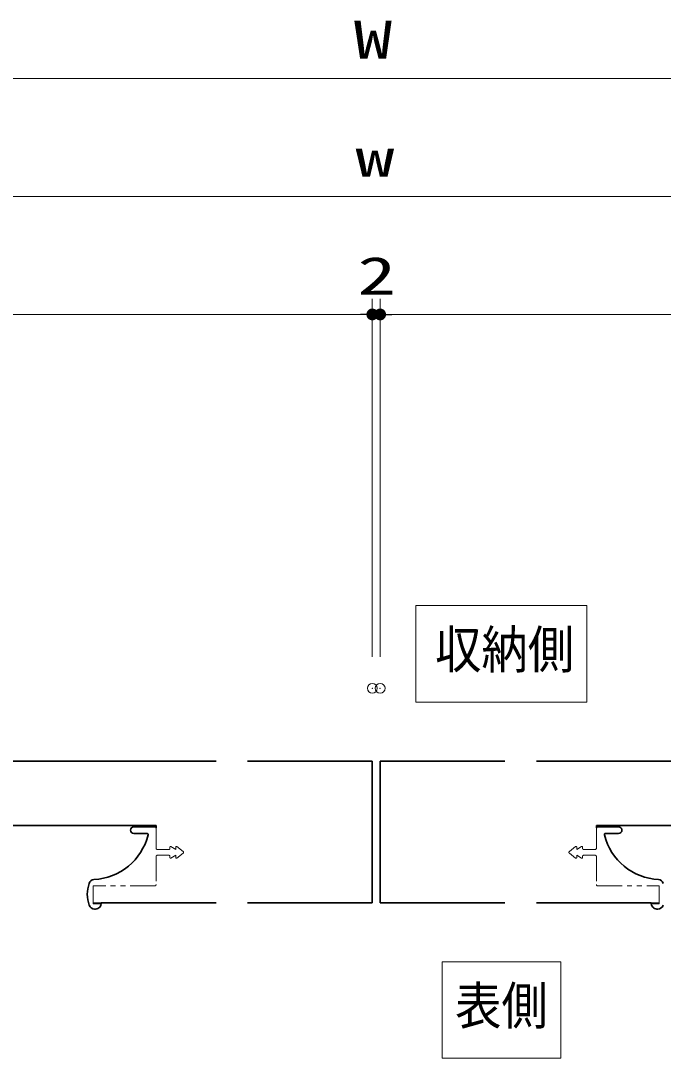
# Model space of a CAD drawing. Units: millimetres, scale not verified. Extents: x -1306 to 1306, y -607 to 607.
# Drawn here: x -623.9 to -460.5, y -337.2 to -73.5 of the extents above; entities that cross this region are included whole.
import ezdxf
from ezdxf.enums import TextEntityAlignment as Align

# ---------------------------------------------------------------- set-up
doc = ezdxf.new("R2010")
doc.units = ezdxf.units.MM
doc.header["$LTSCALE"] = 5
doc.header["$PDMODE"] = 32
doc.header["$PDSIZE"] = 2.5
doc.linetypes.add('USER2', pattern=[2.5, 1.25, -0.25, 0.25, -0.25, 0.25, -0.25])
for name, color, linetype, lineweight in [('0-2_線(白)', 7, 'Continuous', 30), ('0-5_寸法線', 3, 'Continuous', 13), ('0-6_0', 3, 'Continuous', 25), ('0-7_DEFPOINTS', 7, 'Continuous', 5), ('0-A_陰線', 1, 'USER2', 9)]:
    doc.layers.add(name, color=color, linetype=linetype, lineweight=lineweight)
doc.styles.add('ＭＳ ゴシック', font='')
doc.styles.get('ＭＳ ゴシック').set_extended_font_data('MS Gothic')

# ---------------------------------------------------------------- blocks, each defined once
blk = doc.blocks.new('_DOT')
at = {"layer": '0-6_0'}
blk.add_line((-2.5, 0), (-5, 0), dxfattribs=at)
for points in [[(0, 0), (-2.5, 0), (-2.48, 0.313)], [(0, 0), (-2.48, -0.313), (-2.5, 0)], [(0, 0), (-2.48, 0.313), (-2.421, 0.622)], [(0, 0), (-2.421, -0.622), (-2.48, -0.313)], [(0, 0), (-2.421, 0.622), (-2.324, 0.92)], [(0, 0), (-2.324, -0.92), (-2.421, -0.622)], [(0, 0), (-2.324, 0.92), (-2.191, 1.204)], [(0, 0), (-2.191, -1.204), (-2.324, -0.92)], [(0, 0), (-2.191, 1.204), (-2.023, 1.469)], [(0, 0), (-2.023, -1.469), (-2.191, -1.204)], [(0, 0), (-2.023, 1.469), (-1.822, 1.711)], [(0, 0), (-1.822, -1.711), (-2.023, -1.469)], [(0, 0), (-1.822, 1.711), (-1.594, 1.926)], [(0, 0), (-1.594, -1.926), (-1.822, -1.711)], [(0, 0), (-1.594, 1.926), (-1.34, 2.111)], [(0, 0), (-1.34, -2.111), (-1.594, -1.926)], [(0, 0), (-1.34, 2.111), (-1.064, 2.262)], [(0, 0), (-1.064, -2.262), (-1.34, -2.111)], [(0, 0), (-1.064, 2.262), (-0.773, 2.378)], [(0, 0), (-0.773, -2.378), (-1.064, -2.262)], [(0, 0), (-0.773, 2.378), (-0.468, 2.456)], [(0, 0), (-0.468, -2.456), (-0.773, -2.378)], [(0, 0), (-0.468, 2.456), (-0.157, 2.495)], [(0, 0), (-0.157, -2.495), (-0.468, -2.456)], [(0, 0), (-0.157, 2.495), (0.157, 2.495)], [(0, 0), (0.157, -2.495), (-0.157, -2.495)], [(0, 0), (0.157, 2.495), (0.468, 2.456)], [(0, 0), (0.468, 2.456), (0.773, 2.378)], [(0, 0), (0.773, 2.378), (1.064, 2.262)], [(0, 0), (1.064, 2.262), (1.34, 2.111)], [(0, 0), (1.34, 2.111), (1.594, 1.926)], [(0, 0), (1.594, 1.926), (1.822, 1.711)], [(0, 0), (1.822, 1.711), (2.023, 1.469)], [(0, 0), (2.023, 1.469), (2.191, 1.204)], [(0, 0), (2.191, 1.204), (2.324, 0.92)], [(0, 0), (2.324, 0.92), (2.421, 0.622)], [(0, 0), (2.421, 0.622), (2.48, 0.313)], [(0, 0), (2.48, 0.313), (2.5, 0)], [(0, 0), (0.468, -2.456), (0.157, -2.495)], [(0, 0), (0.773, -2.378), (0.468, -2.456)], [(0, 0), (1.064, -2.262), (0.773, -2.378)], [(0, 0), (1.34, -2.111), (1.064, -2.262)], [(0, 0), (1.594, -1.926), (1.34, -2.111)], [(0, 0), (1.822, -1.711), (1.594, -1.926)], [(0, 0), (2.023, -1.469), (1.822, -1.711)], [(0, 0), (2.191, -1.204), (2.023, -1.469)], [(0, 0), (2.324, -0.92), (2.191, -1.204)], [(0, 0), (2.421, -0.622), (2.324, -0.92)], [(0, 0), (2.48, -0.313), (2.421, -0.622)], [(0, 0), (2.5, 0), (2.48, -0.313)]]:
    blk.add_solid(points, dxfattribs=at)

msp = doc.modelspace()

# ---------------------------------------------------------------- linework, layer by layer
at = {"layer": '0-2_線(白)'}
for p, q in [((-668.982, -261.684), (-574.232, -261.684)), ((-566.232, -261.684), (-534.482, -261.684)), ((-534.482, -261.684), (-534.482, -297.684)), ((-500.732, -261.684), (-532.482, -261.684)), ((-532.482, -261.684), (-532.482, -297.684)), ((-397.982, -261.684), (-492.732, -261.684)), ((-595.982, -279.234), (-595.932, -279.234)), ((-589.782, -278.384), (-595.132, -278.384)), ((-589.482, -278.084), (-589.482, -278.684)), ((-477.482, -278.684), (-477.482, -278.084)), ((-477.182, -278.384), (-471.833, -278.384)), ((-470.983, -279.234), (-470.933, -279.234)), ((-595.132, -280.084), (-591.792, -280.084)), ((-471.833, -280.084), (-475.172, -280.084)), ((-603.432, -297.684), (-574.232, -297.684)), ((-566.232, -297.684), (-534.482, -297.684)), ((-500.732, -297.684), (-532.482, -297.684)), ((-463.533, -297.684), (-492.732, -297.684)), ((-605.127, -299.284), (-604.874, -299.284)), ((-604.982, -299.284), (-605.081, -299.284)), ((-461.838, -299.284), (-462.091, -299.284)), ((-461.982, -299.284), (-461.884, -299.284))]:
    msp.add_line(p, q, dxfattribs=at)
for points in [[(-668.982, -261.684), (-668.982, -278.084), (-589.482, -278.084)], [(-397.982, -261.684), (-397.982, -278.084), (-477.482, -278.084)]]:
    msp.add_lwpolyline(points, dxfattribs=at)
for centre, radius, start, end in [((-595.132, -279.234), 0.85, 90, 180), ((-595.132, -279.234), 0.85, 180, 270), ((-589.782, -278.684), 0.3, 0, 90), ((-477.182, -278.684), 0.3, 90, 180), ((-471.833, -279.234), 0.85, 0, 90), ((-471.833, -279.234), 0.85, 270, 0), ((-606.051, -276.809), 15, 272.86808, 345.90636), ((-591.792, -280.384), 0.3, 345.10266, 90), ((-475.172, -280.384), 0.3, 90, 194.89734), ((-460.914, -276.809), 15, 194.09364, 267.13192), ((-605.077, -293.273), 1.5, 98.58483, 160.1688), ((-461.888, -293.273), 1.5, 19.8312, 81.41517), ((-598.982, -295.534), 8, 159.74224, 200.25225), ((-604.928, -297.785), 1.5, 272.06491, 3.85984), ((-462.036, -297.785), 1.5, 176.14016, 267.93509), ((-605.08, -297.785), 1.5, 200.22312, 268.23019), ((-461.885, -297.785), 1.5, 271.76981, 339.77688)]:
    msp.add_arc(centre, radius, start, end, dxfattribs=at)
at = {"layer": '0-5_寸法線'}
for p, q in [((-749.482, -88.182), (-317.482, -88.182)), ((-742.482, -118.182), (-324.482, -118.182)), ((-534.482, -235.182), (-534.482, -144.182)), ((-534.482, -235.182), (-534.482, -144.182)), ((-532.482, -235.182), (-532.482, -144.182)), ((-532.482, -235.182), (-532.482, -144.182)), ((-734.482, -148.182), (-537.482, -148.182)), ((-537.482, -148.182), (-540.482, -148.182)), ((-534.482, -148.182), (-532.482, -148.182)), ((-529.482, -148.182), (-526.482, -148.182)), ((-529.482, -148.182), (-332.482, -148.182))]:
    msp.add_line(p, q, dxfattribs=at)
for points in [[(-523.393, -246.684), (-523.393, -222.167), (-479.897, -222.167), (-479.897, -246.684)], [(-516.723, -337.202), (-516.723, -312.684), (-486.566, -312.684), (-486.566, -337.202)]]:
    msp.add_lwpolyline(points, close=True, dxfattribs=at)
at = {"layer": '0-7_DEFPOINTS'}
for p in [(-534.482, -148.182), (-532.482, -148.182), (-534.482, -243.182), (-532.482, -243.182)]:
    msp.add_point(p, dxfattribs=at)
at = {"layer": '0-A_陰線'}
for p, q in [((-589.482, -283.834), (-589.482, -278.684)), ((-477.482, -283.834), (-477.482, -278.684)), ((-589.182, -284.134), (-586.182, -284.134)), ((-585.982, -283.934), (-585.982, -283.584)), ((-585.693, -283.406), (-584.482, -284.134)), ((-584.482, -284.134), (-584.482, -283.584)), ((-584.171, -283.418), (-582.602, -284.644)), ((-482.794, -283.418), (-484.362, -284.644)), ((-481.272, -283.406), (-482.482, -284.134)), ((-482.482, -284.134), (-482.482, -283.584)), ((-480.982, -283.934), (-480.982, -283.584)), ((-477.782, -284.134), (-480.782, -284.134)), ((-589.482, -285.934), (-589.482, -293.084)), ((-586.182, -285.634), (-589.182, -285.634)), ((-585.982, -286.184), (-585.982, -285.834)), ((-584.482, -285.634), (-585.693, -286.363)), ((-584.482, -286.184), (-584.482, -285.634)), ((-582.602, -285.124), (-584.171, -286.351)), ((-484.362, -285.124), (-482.794, -286.351)), ((-482.482, -286.184), (-482.482, -285.634)), ((-482.482, -285.634), (-481.272, -286.363)), ((-480.982, -286.184), (-480.982, -285.834)), ((-480.782, -285.634), (-477.782, -285.634)), ((-477.482, -285.934), (-477.482, -293.084)), ((-605.482, -293.384), (-605.482, -297.684)), ((-605.482, -297.984), (-605.482, -293.384)), ((-589.782, -293.384), (-605.482, -293.384)), ((-477.182, -293.384), (-461.482, -293.384)), ((-603.432, -297.684), (-605.482, -297.684)), ((-463.533, -297.684), (-461.482, -297.684)), ((-605.482, -297.984), (-603.682, -297.984)), ((-461.482, -297.984), (-463.282, -297.984))]:
    msp.add_line(p, q, dxfattribs=at)
msp.add_lwpolyline([(-477.182, -293.384), (-461.482, -293.384), (-461.482, -297.984)], dxfattribs=at)
for centre, radius, start, end in [((-589.182, -283.834), 0.3, 180, 270), ((-586.182, -283.934), 0.2, 270, 0), ((-585.782, -283.584), 0.2, 63.43495, 180), ((-584.282, -283.584), 0.2, 56.1695, 180), ((-582.782, -284.884), 0.3, 306.8699, 53.1301), ((-484.182, -284.884), 0.3, 126.8699, 233.1301), ((-482.682, -283.584), 0.2, 0, 123.8305), ((-481.182, -283.584), 0.2, 0, 116.56505), ((-480.782, -283.934), 0.2, 180, 270), ((-477.782, -283.834), 0.3, 270, 0), ((-589.182, -285.934), 0.3, 90, 180), ((-586.182, -285.834), 0.2, 0, 90), ((-585.782, -286.184), 0.2, 180, 296.56505), ((-584.282, -286.184), 0.2, 180, 303.8305), ((-482.682, -286.184), 0.2, 236.1695, 0), ((-481.182, -286.184), 0.2, 243.43495, 0), ((-480.782, -285.834), 0.2, 90, 180), ((-477.782, -285.934), 0.3, 0, 90), ((-589.782, -293.084), 0.3, 270, 0), ((-477.182, -293.084), 0.3, 180, 270), ((-603.682, -298.184), 0.2, 0, 90), ((-463.282, -298.184), 0.2, 90, 180)]:
    msp.add_arc(centre, radius, start, end, dxfattribs=at)

# ---------------------------------------------------------------- block references
at = {"layer": '0-5_寸法線', "xscale": 0.6, "yscale": 0.6}
msp.add_blockref('_DOT', (-534.482, -148.182), dxfattribs=at)
msp.add_blockref('_DOT', (-534.482, -148.182), dxfattribs=at)
at = {"layer": '0-5_寸法線', "xscale": 0.6, "yscale": 0.6, "rotation": 180}
msp.add_blockref('_DOT', (-532.482, -148.182), dxfattribs=at)
msp.add_blockref('_DOT', (-532.482, -148.182), dxfattribs=at)

# ---------------------------------------------------------------- texts
at = {"layer": '0-5_寸法線', "style": 'ＭＳ ゴシック'}
for s, width, p in [('W', 1.5, (-539.197, -86.032)), ('w', 1.5, (-538.721, -116.032)), ('2', 1.5, (-538.244, -146.032)), ('収納側', 0.9, (-518.515, -241.005)), ('表側', 0.9, (-513.429, -331.523))]:
    msp.add_text(s, height=9.604, dxfattribs=dict(at, width=width)).set_placement(p, align=Align.BOTTOM_LEFT)

doc.saveas('drawing.dxf')
